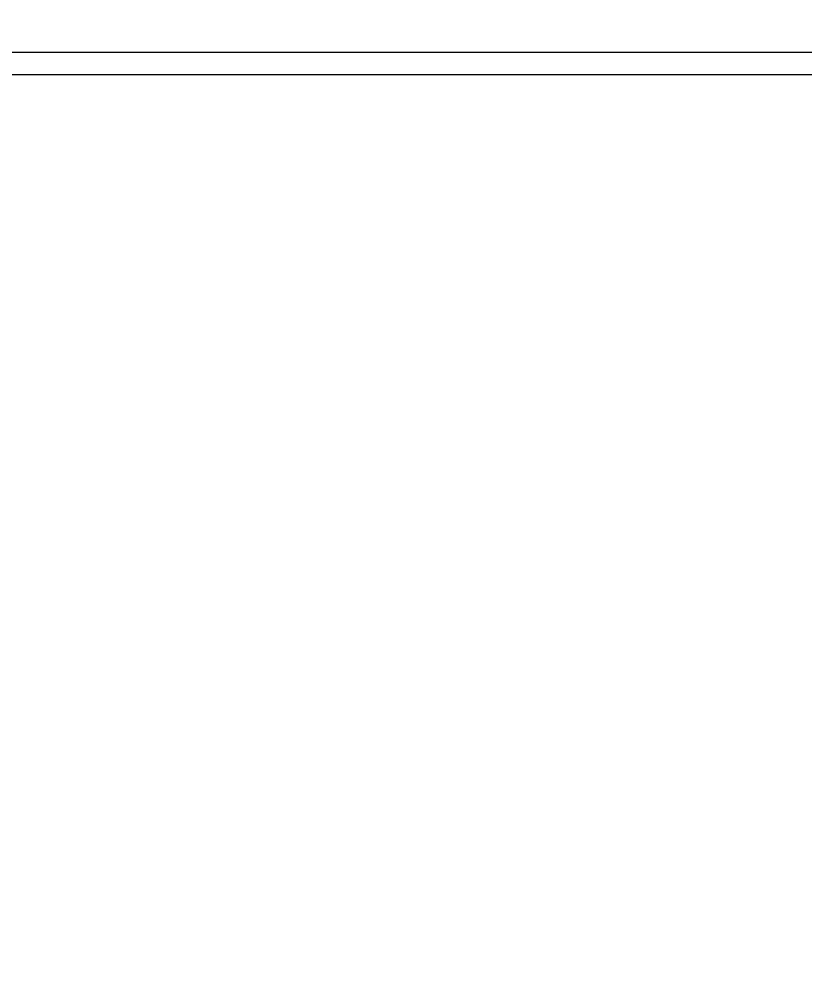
# Model space of a CAD drawing. Header units: millimetres. Extents: x 1000 to 444771, y -11148 to 590229.
# Drawn here: x 208665 to 212205, y 199300 to 203552 of the extents above; entities that cross this region are included whole.
import ezdxf

# ---------------------------------------------------------------- set-up
doc = ezdxf.new("R2010")
doc.units = ezdxf.units.MM
doc.layers.add('CLEAR', color=140, linetype='Continuous')

msp = doc.modelspace()

# ---------------------------------------------------------------- linework, layer by layer
for radius in [25000, 25000, 15000, 15000]:
    msp.add_circle((215000, 195000), radius)
at = {"layer": 'CLEAR'}
for p, q in [((227822.1, 203400), (204772.1, 203400)), ((227822.1, 203400), (204772.1, 203400)), ((227780.7, 203300), (204813.5, 203300)), ((227780.7, 203300), (204813.5, 203300))]:
    msp.add_line(p, q, dxfattribs=at)

doc.saveas('drawing.dxf')
